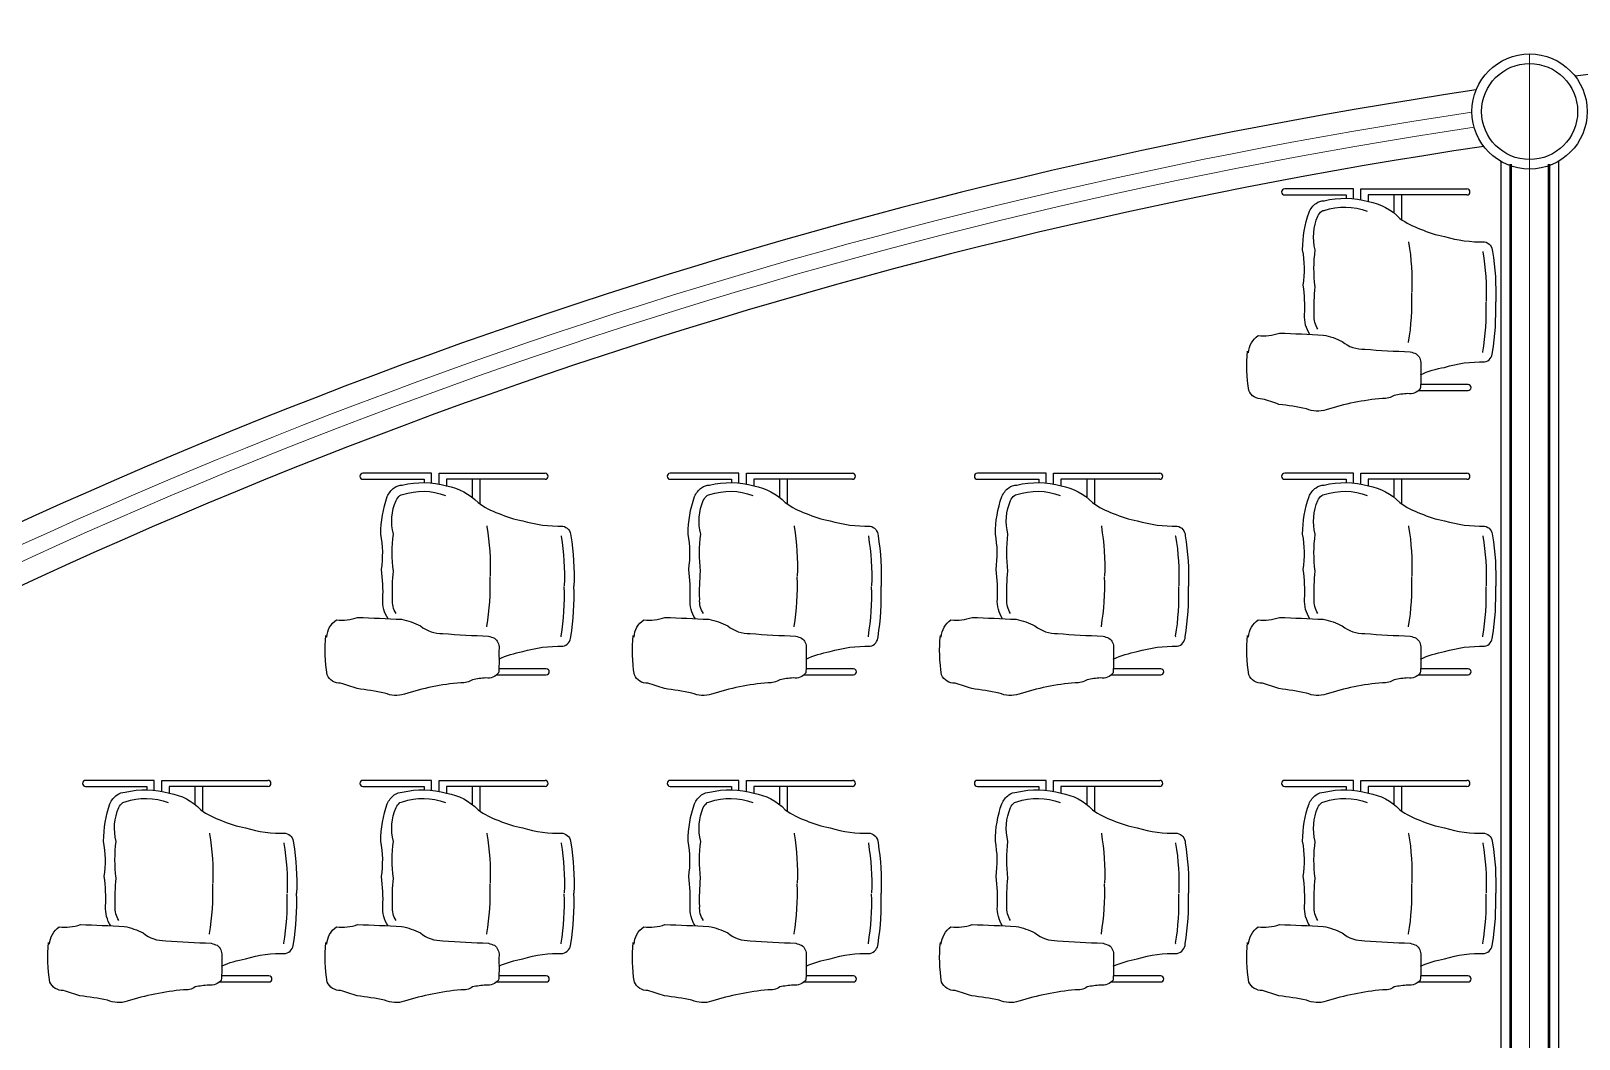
# Model space of a CAD drawing. Header units: millimetres. Extents: x 78.3 to 128, y 45 to 95.8.
# Drawn here: x 89.093 to 93.124, y 63.63 to 66.256 of the extents above; entities that cross this region are included whole.
import ezdxf

# ---------------------------------------------------------------- set-up
doc = ezdxf.new("R2010")
doc.units = ezdxf.units.MM
doc.header["$LTSCALE"] = 0.025
for name, color, linetype, lineweight in [('EJES', 7, 'Continuous', 0), ('MURO CARGA', 6, 'Continuous', 50), ('MURO DIVISORIO', 2, 'Continuous', 25), ('ventana', 4, 'Continuous', 15)]:
    doc.layers.add(name, color=color, linetype=linetype, lineweight=lineweight)

msp = doc.modelspace()

# ---------------------------------------------------------------- linework, layer by layer
for p, q in [((92.5361, 65.8442), (92.3573, 65.8442)), ((92.3573, 65.8285), (92.517, 65.8285)), ((92.517, 65.8285), (92.517, 65.8197)), ((92.5361, 65.8186), (92.5361, 65.8442)), ((92.5558, 65.8148), (92.5558, 65.8442)), ((92.5558, 65.8442), (92.8319, 65.8442)), ((92.5749, 65.8285), (92.5749, 65.8111)), ((92.8319, 65.8285), (92.5749, 65.8285)), ((92.6427, 65.7807), (92.6427, 65.8285)), ((92.6618, 65.8285), (92.6618, 65.7642)), ((92.7057, 65.3191), (92.8347, 65.3191)), ((92.8347, 65.3347), (92.7112, 65.3347)), ((90.1361, 65.1037), (89.9573, 65.1037)), ((90.1361, 65.0781), (90.1361, 65.1037)), ((90.1558, 65.0743), (90.1558, 65.1037)), ((90.1558, 65.1037), (90.4319, 65.1037)), ((90.9361, 65.1037), (90.7573, 65.1037)), ((90.9361, 65.0781), (90.9361, 65.1037)), ((90.9558, 65.1037), (91.2319, 65.1037)), ((90.9558, 65.0743), (90.9558, 65.1037)), ((91.7361, 65.1037), (91.5573, 65.1037)), ((91.7361, 65.0781), (91.7361, 65.1037)), ((91.7558, 65.1037), (92.0319, 65.1037)), ((91.7558, 65.0743), (91.7558, 65.1037)), ((92.5361, 65.1037), (92.3573, 65.1037)), ((92.5361, 65.0781), (92.5361, 65.1037)), ((92.5558, 65.1037), (92.8319, 65.1037)), ((92.5558, 65.0743), (92.5558, 65.1037)), ((89.9573, 65.088), (90.117, 65.088)), ((90.117, 65.088), (90.117, 65.0792)), ((90.1749, 65.088), (90.1749, 65.0706)), ((90.4319, 65.088), (90.1749, 65.088)), ((90.2427, 65.0402), (90.2427, 65.088)), ((90.2618, 65.088), (90.2618, 65.0237)), ((90.7573, 65.088), (90.917, 65.088)), ((90.917, 65.088), (90.917, 65.0792)), ((91.2319, 65.088), (90.9749, 65.088)), ((90.9749, 65.088), (90.9749, 65.0706)), ((91.0427, 65.0402), (91.0427, 65.088)), ((91.0618, 65.088), (91.0618, 65.0237)), ((91.5573, 65.088), (91.717, 65.088)), ((91.717, 65.088), (91.717, 65.0792)), ((92.0319, 65.088), (91.7749, 65.088)), ((91.7749, 65.088), (91.7749, 65.0706)), ((91.8427, 65.0402), (91.8427, 65.088)), ((91.8618, 65.088), (91.8618, 65.0237)), ((92.3573, 65.088), (92.517, 65.088)), ((92.517, 65.088), (92.517, 65.0792)), ((92.8319, 65.088), (92.5749, 65.088)), ((92.5749, 65.088), (92.5749, 65.0706)), ((92.6427, 65.0402), (92.6427, 65.088)), ((92.6618, 65.088), (92.6618, 65.0237)), ((90.3057, 64.5785), (90.4347, 64.5785)), ((90.4347, 64.5942), (90.3112, 64.5942)), ((91.1057, 64.5785), (91.2347, 64.5785)), ((91.2347, 64.5942), (91.1112, 64.5942)), ((91.9057, 64.5785), (92.0347, 64.5785)), ((92.0347, 64.5942), (91.9112, 64.5942)), ((92.7057, 64.5785), (92.8347, 64.5785)), ((92.8347, 64.5942), (92.7112, 64.5942)), ((89.4142, 64.3037), (89.2354, 64.3037)), ((89.4142, 64.2781), (89.4142, 64.3037)), ((89.4339, 64.2743), (89.4339, 64.3037)), ((89.4339, 64.3037), (89.71, 64.3037)), ((90.1361, 64.3037), (89.9573, 64.3037)), ((90.1361, 64.2781), (90.1361, 64.3037)), ((90.1558, 64.2743), (90.1558, 64.3037)), ((90.1558, 64.3037), (90.4319, 64.3037)), ((90.9361, 64.3037), (90.7573, 64.3037)), ((90.9361, 64.2781), (90.9361, 64.3037)), ((90.9558, 64.3037), (91.2319, 64.3037)), ((90.9558, 64.2743), (90.9558, 64.3037)), ((91.7361, 64.3037), (91.5573, 64.3037)), ((91.7361, 64.2781), (91.7361, 64.3037)), ((91.7558, 64.3037), (92.0319, 64.3037)), ((91.7558, 64.2743), (91.7558, 64.3037)), ((92.5361, 64.3037), (92.3573, 64.3037)), ((92.5361, 64.2781), (92.5361, 64.3037)), ((92.5558, 64.3037), (92.8319, 64.3037)), ((92.5558, 64.2743), (92.5558, 64.3037)), ((89.2354, 64.288), (89.3951, 64.288)), ((89.3951, 64.288), (89.3951, 64.2792)), ((89.453, 64.288), (89.453, 64.2706)), ((89.71, 64.288), (89.453, 64.288)), ((89.5208, 64.2402), (89.5208, 64.288)), ((89.5399, 64.288), (89.5399, 64.2237)), ((89.9573, 64.288), (90.117, 64.288)), ((90.117, 64.288), (90.117, 64.2792)), ((90.1749, 64.288), (90.1749, 64.2706)), ((90.4319, 64.288), (90.1749, 64.288)), ((90.2427, 64.2402), (90.2427, 64.288)), ((90.2618, 64.288), (90.2618, 64.2237)), ((90.7573, 64.288), (90.917, 64.288)), ((90.917, 64.288), (90.917, 64.2792)), ((91.2319, 64.288), (90.9749, 64.288)), ((90.9749, 64.288), (90.9749, 64.2706)), ((91.0427, 64.2402), (91.0427, 64.288)), ((91.0618, 64.288), (91.0618, 64.2237)), ((91.5573, 64.288), (91.717, 64.288)), ((91.717, 64.288), (91.717, 64.2792)), ((92.0319, 64.288), (91.7749, 64.288)), ((91.7749, 64.288), (91.7749, 64.2706)), ((91.8427, 64.2402), (91.8427, 64.288)), ((91.8618, 64.288), (91.8618, 64.2237)), ((92.3573, 64.288), (92.517, 64.288)), ((92.517, 64.288), (92.517, 64.2792)), ((92.8319, 64.288), (92.5749, 64.288)), ((92.5749, 64.288), (92.5749, 64.2706)), ((92.6427, 64.2402), (92.6427, 64.288)), ((92.6618, 64.288), (92.6618, 64.2237)), ((89.5838, 63.7785), (89.7128, 63.7785)), ((89.7128, 63.7942), (89.5894, 63.7942)), ((90.3057, 63.7785), (90.4347, 63.7785)), ((90.4347, 63.7942), (90.3112, 63.7942)), ((91.1057, 63.7785), (91.2347, 63.7785)), ((91.2347, 63.7942), (91.1112, 63.7942)), ((91.9057, 63.7785), (92.0347, 63.7785)), ((92.0347, 63.7942), (91.9112, 63.7942)), ((92.7057, 63.7785), (92.8347, 63.7785)), ((92.8347, 63.7942), (92.7112, 63.7942))]:
    msp.add_line(p, q)
for points in [[(92.4229, 65.4651, -0.165542), (92.4093, 65.5166, 0.043499), (92.4057, 65.5935, 0.0852), (92.404, 65.6857, -0.082739), (92.4207, 65.7832, -0.133526), (92.4391, 65.8064, -0.155802), (92.4599, 65.8133, -0.131433), (92.5753, 65.811, -0.160788), (92.6571, 65.7675, 0.07536), (92.711, 65.7397, 0.064651), (92.7735, 65.7205, 0.084312), (92.8778, 65.7066, -0.341764), (92.8985, 65.6815, -0.049343), (92.9067, 65.55, -0.049343)], [(92.4437, 65.4789, -0.170679), (92.4343, 65.516, -0.031849), (92.4366, 65.5894, -0.063424), (92.4368, 65.6853, -0.167217), (92.4436, 65.7733, -0.133526), (92.4539, 65.7862, -0.155802), (92.4602, 65.7883, -0.175553), (92.5725, 65.7861)], [(92.68, 65.7067, -0.228993), (92.68, 65.7054, -0.050372), (92.6884, 65.5761)], [(92.8733, 65.6815, -0.228993), (92.8734, 65.6801, -0.050372), (92.8817, 65.5509)], [(92.68, 65.4438, 0.228993), (92.68, 65.4451, 0.050372), (92.6884, 65.5743)], [(92.711, 65.3603, -0.064651), (92.7735, 65.3794, -0.084312), (92.8778, 65.3934, 0.341764), (92.8985, 65.4184, 0.049343), (92.9067, 65.55)], [(92.8733, 65.4185, 0.228993), (92.8734, 65.4198, 0.050372), (92.8817, 65.5491)], [(92.2633, 65.4176, -0.2305), (92.2885, 65.4625, 0.11995), (92.3436, 65.4687, -0.004768), (92.4579, 65.4636, -0.072269), (92.5072, 65.4466, 0.181677), (92.5658, 65.4266, 0.009929), (92.6843, 65.42, 0.023763), (92.6997, 65.4149, -0.252706), (92.7117, 65.3884, 0.005716), (92.7117, 65.3613, -0.032018), (92.7104, 65.3241, -0.272787), (92.6777, 65.3109, 0.034196), (92.6428, 65.3062, -0.178392), (92.612, 65.2985, 0.053612), (92.4653, 65.2689, -0.189603), (92.4139, 65.2716, 0.017636), (92.3424, 65.283, -0.03453)], [(92.3424, 65.283, 0.014681), (92.2992, 65.2969, -0.313294), (92.2641, 65.3189, -0.063852), (92.2608, 65.4217, -1.803795)], [(90.0229, 64.7245, -0.165542), (90.0093, 64.776, 0.043499), (90.0057, 64.8529, 0.0852), (90.004, 64.9452, -0.082739), (90.0207, 65.0427, -0.133526), (90.0391, 65.0658, -0.155802), (90.0599, 65.0728, -0.131433), (90.1753, 65.0704, -0.160788), (90.2571, 65.027, 0.07536), (90.311, 64.9991, 0.064651), (90.3735, 64.98, 0.084312), (90.4778, 64.966, -0.341764), (90.4985, 64.941, -0.049343), (90.5067, 64.8094, -0.049343)], [(90.0437, 64.7384, -0.170679), (90.0343, 64.7754, -0.031849), (90.0366, 64.8489, -0.063424), (90.0368, 64.9448, -0.167217), (90.0436, 65.0328, -0.133526), (90.0539, 65.0456, -0.155802), (90.0602, 65.0478, -0.175553), (90.1725, 65.0456)], [(90.8229, 64.7245, -0.165542), (90.8093, 64.776, 0.043499), (90.8057, 64.8529, 0.0852), (90.804, 64.9452, -0.082739), (90.8207, 65.0427, -0.133526), (90.8391, 65.0658, -0.155802), (90.8599, 65.0728, -0.131433), (90.9753, 65.0704, -0.160788), (91.0571, 65.027, 0.07536), (91.111, 64.9991, 0.064651), (91.1735, 64.98, 0.084312), (91.2778, 64.966, -0.341764), (91.2985, 64.941, -0.049343), (91.3067, 64.8094, -0.049343)], [(90.8437, 64.7384, -0.170679), (90.8343, 64.7754, -0.031849), (90.8366, 64.8489, -0.063424), (90.8368, 64.9448, -0.167217), (90.8436, 65.0328, -0.133526), (90.8539, 65.0456, -0.155802), (90.8602, 65.0478, -0.175553), (90.9725, 65.0456)], [(91.6229, 64.7245, -0.165542), (91.6093, 64.776, 0.043499), (91.6057, 64.8529, 0.0852), (91.604, 64.9452, -0.082739), (91.6207, 65.0427, -0.133526), (91.6391, 65.0658, -0.155802), (91.6599, 65.0728, -0.131433), (91.7753, 65.0704, -0.160788), (91.8571, 65.027, 0.07536), (91.911, 64.9991, 0.064651), (91.9735, 64.98, 0.084312), (92.0778, 64.966, -0.341764), (92.0985, 64.941, -0.049343), (92.1067, 64.8094, -0.049343)], [(91.6437, 64.7384, -0.170679), (91.6343, 64.7754, -0.031849), (91.6366, 64.8489, -0.063424), (91.6368, 64.9448, -0.167217), (91.6436, 65.0328, -0.133526), (91.6539, 65.0456, -0.155802), (91.6602, 65.0478, -0.175553), (91.7725, 65.0456)], [(92.4229, 64.7245, -0.165542), (92.4093, 64.776, 0.043499), (92.4057, 64.8529, 0.0852), (92.404, 64.9452, -0.082739), (92.4207, 65.0427, -0.133526), (92.4391, 65.0658, -0.155802), (92.4599, 65.0728, -0.131433), (92.5753, 65.0704, -0.160788), (92.6571, 65.027, 0.07536), (92.711, 64.9991, 0.064651), (92.7735, 64.98, 0.084312), (92.8778, 64.966, -0.341764), (92.8985, 64.941, -0.049343), (92.9067, 64.8094, -0.049343)], [(92.4437, 64.7384, -0.170679), (92.4343, 64.7754, -0.031849), (92.4366, 64.8489, -0.063424), (92.4368, 64.9448, -0.167217), (92.4436, 65.0328, -0.133526), (92.4539, 65.0456, -0.155802), (92.4602, 65.0478, -0.175553), (92.5725, 65.0456)], [(90.28, 64.9662, -0.228993), (90.28, 64.9648, -0.050372), (90.2884, 64.8356)], [(90.4733, 64.9409, -0.228993), (90.4734, 64.9396, -0.050372), (90.4817, 64.8103)], [(91.08, 64.9662, -0.228993), (91.08, 64.9648, -0.050372), (91.0884, 64.8356)], [(91.2733, 64.9409, -0.228993), (91.2734, 64.9396, -0.050372), (91.2817, 64.8103)], [(91.88, 64.9662, -0.228993), (91.88, 64.9648, -0.050372), (91.8884, 64.8356)], [(92.0733, 64.9409, -0.228993), (92.0734, 64.9396, -0.050372), (92.0817, 64.8103)], [(92.68, 64.9662, -0.228993), (92.68, 64.9648, -0.050372), (92.6884, 64.8356)], [(92.8733, 64.9409, -0.228993), (92.8734, 64.9396, -0.050372), (92.8817, 64.8103)], [(90.28, 64.7032, 0.228993), (90.28, 64.7045, 0.050372), (90.2884, 64.8338)], [(91.08, 64.7032, 0.228993), (91.08, 64.7045, 0.050372), (91.0884, 64.8338)], [(91.88, 64.7032, 0.228993), (91.88, 64.7045, 0.050372), (91.8884, 64.8338)], [(92.68, 64.7032, 0.228993), (92.68, 64.7045, 0.050372), (92.6884, 64.8338)], [(90.311, 64.6197, -0.064651), (90.3735, 64.6389, -0.084312), (90.4778, 64.6528, 0.341764), (90.4985, 64.6779, 0.049343), (90.5067, 64.8094)], [(90.4733, 64.6779, 0.228993), (90.4734, 64.6793, 0.050372), (90.4817, 64.8085)], [(91.111, 64.6197, -0.064651), (91.1735, 64.6389, -0.084312), (91.2778, 64.6528, 0.341764), (91.2985, 64.6779, 0.049343), (91.3067, 64.8094)], [(91.2733, 64.6779, 0.228993), (91.2734, 64.6793, 0.050372), (91.2817, 64.8085)], [(91.911, 64.6197, -0.064651), (91.9735, 64.6389, -0.084312), (92.0778, 64.6528, 0.341764), (92.0985, 64.6779, 0.049343), (92.1067, 64.8094)], [(92.0733, 64.6779, 0.228993), (92.0734, 64.6793, 0.050372), (92.0817, 64.8085)], [(92.711, 64.6197, -0.064651), (92.7735, 64.6389, -0.084312), (92.8778, 64.6528, 0.341764), (92.8985, 64.6779, 0.049343), (92.9067, 64.8094)], [(92.8733, 64.6779, 0.228993), (92.8734, 64.6793, 0.050372), (92.8817, 64.8085)], [(89.8633, 64.677, -0.2305), (89.8885, 64.7219, 0.11995), (89.9436, 64.7282, -0.004768), (90.0579, 64.7231, -0.072269), (90.1072, 64.7061, 0.181677), (90.1658, 64.686, 0.009929), (90.2843, 64.6795, 0.023763), (90.2997, 64.6743, -0.252706), (90.3117, 64.6479, 0.005716), (90.3117, 64.6207, -0.032018), (90.3104, 64.5836, -0.272787), (90.2777, 64.5703, 0.034196), (90.2428, 64.5656, -0.178392), (90.212, 64.5579, 0.053612), (90.0653, 64.5284, -0.189603), (90.0139, 64.5311, 0.017636), (89.9424, 64.5425, -0.03453)], [(90.6633, 64.677, -0.2305), (90.6885, 64.7219, 0.11995), (90.7436, 64.7282, -0.004768), (90.8579, 64.7231, -0.072269), (90.9072, 64.7061, 0.181677), (90.9658, 64.686, 0.009929), (91.0843, 64.6795, 0.023763), (91.0997, 64.6743, -0.252706), (91.1117, 64.6479, 0.005716), (91.1117, 64.6207, -0.032018), (91.1104, 64.5836, -0.272787), (91.0777, 64.5703, 0.034196), (91.0428, 64.5656, -0.178392), (91.012, 64.5579, 0.053612), (90.8653, 64.5284, -0.189603), (90.8139, 64.5311, 0.017636), (90.7424, 64.5425, -0.03453)], [(91.4633, 64.677, -0.2305), (91.4885, 64.7219, 0.11995), (91.5436, 64.7282, -0.004768), (91.6579, 64.7231, -0.072269), (91.7072, 64.7061, 0.181677), (91.7658, 64.686, 0.009929), (91.8843, 64.6795, 0.023763), (91.8997, 64.6743, -0.252706), (91.9117, 64.6479, 0.005716), (91.9117, 64.6207, -0.032018), (91.9104, 64.5836, -0.272787), (91.8777, 64.5703, 0.034196), (91.8428, 64.5656, -0.178392), (91.812, 64.5579, 0.053612), (91.6653, 64.5284, -0.189603), (91.6139, 64.5311, 0.017636), (91.5424, 64.5425, -0.03453)], [(92.2633, 64.677, -0.2305), (92.2885, 64.7219, 0.11995), (92.3436, 64.7282, -0.004768), (92.4579, 64.7231, -0.072269), (92.5072, 64.7061, 0.181677), (92.5658, 64.686, 0.009929), (92.6843, 64.6795, 0.023763), (92.6997, 64.6743, -0.252706), (92.7117, 64.6479, 0.005716), (92.7117, 64.6207, -0.032018), (92.7104, 64.5836, -0.272787), (92.6777, 64.5703, 0.034196), (92.6428, 64.5656, -0.178392), (92.612, 64.5579, 0.053612), (92.4653, 64.5284, -0.189603), (92.4139, 64.5311, 0.017636), (92.3424, 64.5425, -0.03453)], [(89.9424, 64.5425, 0.014681), (89.8992, 64.5564, -0.313294), (89.8641, 64.5784, -0.063852), (89.8608, 64.6811, -1.803795)], [(90.7424, 64.5425, 0.014681), (90.6992, 64.5564, -0.313294), (90.6641, 64.5784, -0.063852), (90.6608, 64.6811, -1.803795)], [(91.5424, 64.5425, 0.014681), (91.4992, 64.5564, -0.313294), (91.4641, 64.5784, -0.063852), (91.4608, 64.6811, -1.803795)], [(92.3424, 64.5425, 0.014681), (92.2992, 64.5564, -0.313294), (92.2641, 64.5784, -0.063852), (92.2608, 64.6811, -1.803795)], [(89.301, 63.9245, -0.165542), (89.2874, 63.976, 0.043499), (89.2838, 64.0529, 0.0852), (89.2821, 64.1452, -0.082739), (89.2988, 64.2427, -0.133526), (89.3173, 64.2658, -0.155802), (89.338, 64.2728, -0.131433), (89.4534, 64.2704, -0.160788), (89.5352, 64.227, 0.07536), (89.5891, 64.1991, 0.064651), (89.6517, 64.18, 0.084312), (89.7559, 64.166, -0.341764), (89.7766, 64.141, -0.049343), (89.7848, 64.0094, -0.049343)], [(89.3218, 63.9384, -0.170679), (89.3124, 63.9754, -0.031849), (89.3147, 64.0489, -0.063424), (89.3149, 64.1448, -0.167217), (89.3217, 64.2328, -0.133526), (89.332, 64.2456, -0.155802), (89.3383, 64.2478, -0.175553), (89.4506, 64.2456)], [(90.0229, 63.9245, -0.165542), (90.0093, 63.976, 0.043499), (90.0057, 64.0529, 0.0852), (90.004, 64.1452, -0.082739), (90.0207, 64.2427, -0.133526), (90.0391, 64.2658, -0.155802), (90.0599, 64.2728, -0.131433), (90.1753, 64.2704, -0.160788), (90.2571, 64.227, 0.07536), (90.311, 64.1991, 0.064651), (90.3735, 64.18, 0.084312), (90.4778, 64.166, -0.341764), (90.4985, 64.141, -0.049343), (90.5067, 64.0094, -0.049343)], [(90.0437, 63.9384, -0.170679), (90.0343, 63.9754, -0.031849), (90.0366, 64.0489, -0.063424), (90.0368, 64.1448, -0.167217), (90.0436, 64.2328, -0.133526), (90.0539, 64.2456, -0.155802), (90.0602, 64.2478, -0.175553), (90.1725, 64.2456)], [(90.8229, 63.9245, -0.165542), (90.8093, 63.976, 0.043499), (90.8057, 64.0529, 0.0852), (90.804, 64.1452, -0.082739), (90.8207, 64.2427, -0.133526), (90.8391, 64.2658, -0.155802), (90.8599, 64.2728, -0.131433), (90.9753, 64.2704, -0.160788), (91.0571, 64.227, 0.07536), (91.111, 64.1991, 0.064651), (91.1735, 64.18, 0.084312), (91.2778, 64.166, -0.341764), (91.2985, 64.141, -0.049343), (91.3067, 64.0094, -0.049343)], [(90.8437, 63.9384, -0.170679), (90.8343, 63.9754, -0.031849), (90.8366, 64.0489, -0.063424), (90.8368, 64.1448, -0.167217), (90.8436, 64.2328, -0.133526), (90.8539, 64.2456, -0.155802), (90.8602, 64.2478, -0.175553), (90.9725, 64.2456)], [(91.6229, 63.9245, -0.165542), (91.6093, 63.976, 0.043499), (91.6057, 64.0529, 0.0852), (91.604, 64.1452, -0.082739), (91.6207, 64.2427, -0.133526), (91.6391, 64.2658, -0.155802), (91.6599, 64.2728, -0.131433), (91.7753, 64.2704, -0.160788), (91.8571, 64.227, 0.07536), (91.911, 64.1991, 0.064651), (91.9735, 64.18, 0.084312), (92.0778, 64.166, -0.341764), (92.0985, 64.141, -0.049343), (92.1067, 64.0094, -0.049343)], [(91.6437, 63.9384, -0.170679), (91.6343, 63.9754, -0.031849), (91.6366, 64.0489, -0.063424), (91.6368, 64.1448, -0.167217), (91.6436, 64.2328, -0.133526), (91.6539, 64.2456, -0.155802), (91.6602, 64.2478, -0.175553), (91.7725, 64.2456)], [(92.4229, 63.9245, -0.165542), (92.4093, 63.976, 0.043499), (92.4057, 64.0529, 0.0852), (92.404, 64.1452, -0.082739), (92.4207, 64.2427, -0.133526), (92.4391, 64.2658, -0.155802), (92.4599, 64.2728, -0.131433), (92.5753, 64.2704, -0.160788), (92.6571, 64.227, 0.07536), (92.711, 64.1991, 0.064651), (92.7735, 64.18, 0.084312), (92.8778, 64.166, -0.341764), (92.8985, 64.141, -0.049343), (92.9067, 64.0094, -0.049343)], [(92.4437, 63.9384, -0.170679), (92.4343, 63.9754, -0.031849), (92.4366, 64.0489, -0.063424), (92.4368, 64.1448, -0.167217), (92.4436, 64.2328, -0.133526), (92.4539, 64.2456, -0.155802), (92.4602, 64.2478, -0.175553), (92.5725, 64.2456)], [(89.5581, 64.1662, -0.228993), (89.5581, 64.1648, -0.050372), (89.5665, 64.0356)], [(89.7514, 64.1409, -0.228993), (89.7515, 64.1396, -0.050372), (89.7598, 64.0103)], [(90.28, 64.1662, -0.228993), (90.28, 64.1648, -0.050372), (90.2884, 64.0356)], [(90.4733, 64.1409, -0.228993), (90.4734, 64.1396, -0.050372), (90.4817, 64.0103)], [(91.08, 64.1662, -0.228993), (91.08, 64.1648, -0.050372), (91.0884, 64.0356)], [(91.2733, 64.1409, -0.228993), (91.2734, 64.1396, -0.050372), (91.2817, 64.0103)], [(91.88, 64.1662, -0.228993), (91.88, 64.1648, -0.050372), (91.8884, 64.0356)], [(92.0733, 64.1409, -0.228993), (92.0734, 64.1396, -0.050372), (92.0817, 64.0103)], [(92.68, 64.1662, -0.228993), (92.68, 64.1648, -0.050372), (92.6884, 64.0356)], [(92.8733, 64.1409, -0.228993), (92.8734, 64.1396, -0.050372), (92.8817, 64.0103)], [(89.5581, 63.9032, 0.228993), (89.5581, 63.9045, 0.050372), (89.5665, 64.0338)], [(89.5891, 63.8197, -0.064651), (89.6517, 63.8389, -0.084312), (89.7559, 63.8528, 0.341764), (89.7766, 63.8779, 0.049343), (89.7848, 64.0094)], [(89.7514, 63.8779, 0.228993), (89.7515, 63.8793, 0.050372), (89.7598, 64.0085)], [(90.28, 63.9032, 0.228993), (90.28, 63.9045, 0.050372), (90.2884, 64.0338)], [(90.311, 63.8197, -0.064651), (90.3735, 63.8389, -0.084312), (90.4778, 63.8528, 0.341764), (90.4985, 63.8779, 0.049343), (90.5067, 64.0094)], [(90.4733, 63.8779, 0.228993), (90.4734, 63.8793, 0.050372), (90.4817, 64.0085)], [(91.08, 63.9032, 0.228993), (91.08, 63.9045, 0.050372), (91.0884, 64.0338)], [(91.111, 63.8197, -0.064651), (91.1735, 63.8389, -0.084312), (91.2778, 63.8528, 0.341764), (91.2985, 63.8779, 0.049343), (91.3067, 64.0094)], [(91.2733, 63.8779, 0.228993), (91.2734, 63.8793, 0.050372), (91.2817, 64.0085)], [(91.88, 63.9032, 0.228993), (91.88, 63.9045, 0.050372), (91.8884, 64.0338)], [(91.911, 63.8197, -0.064651), (91.9735, 63.8389, -0.084312), (92.0778, 63.8528, 0.341764), (92.0985, 63.8779, 0.049343), (92.1067, 64.0094)], [(92.0733, 63.8779, 0.228993), (92.0734, 63.8793, 0.050372), (92.0817, 64.0085)], [(92.68, 63.9032, 0.228993), (92.68, 63.9045, 0.050372), (92.6884, 64.0338)], [(92.711, 63.8197, -0.064651), (92.7735, 63.8389, -0.084312), (92.8778, 63.8528, 0.341764), (92.8985, 63.8779, 0.049343), (92.9067, 64.0094)], [(92.8733, 63.8779, 0.228993), (92.8734, 63.8793, 0.050372), (92.8817, 64.0085)], [(89.1414, 63.877, -0.2305), (89.1666, 63.9219, 0.11995), (89.2217, 63.9282, -0.004768), (89.336, 63.9231, -0.072269), (89.3853, 63.9061, 0.181677), (89.4439, 63.886, 0.009929), (89.5624, 63.8795, 0.023763), (89.5778, 63.8743, -0.252706), (89.5898, 63.8479, 0.005716), (89.5898, 63.8207, -0.032018), (89.5885, 63.7836, -0.272787), (89.5558, 63.7703, 0.034196), (89.521, 63.7656, -0.178392), (89.4901, 63.7579, 0.053612), (89.3434, 63.7284, -0.189603), (89.2921, 63.7311, 0.017636), (89.2205, 63.7425, -0.03453)], [(89.8633, 63.877, -0.2305), (89.8885, 63.9219, 0.11995), (89.9436, 63.9282, -0.004768), (90.0579, 63.9231, -0.072269), (90.1072, 63.9061, 0.181677), (90.1658, 63.886, 0.009929), (90.2843, 63.8795, 0.023763), (90.2997, 63.8743, -0.252706), (90.3117, 63.8479, 0.005716), (90.3117, 63.8207, -0.032018), (90.3104, 63.7836, -0.272787), (90.2777, 63.7703, 0.034196), (90.2428, 63.7656, -0.178392), (90.212, 63.7579, 0.053612), (90.0653, 63.7284, -0.189603), (90.0139, 63.7311, 0.017636), (89.9424, 63.7425, -0.03453)], [(90.6633, 63.877, -0.2305), (90.6885, 63.9219, 0.11995), (90.7436, 63.9282, -0.004768), (90.8579, 63.9231, -0.072269), (90.9072, 63.9061, 0.181677), (90.9658, 63.886, 0.009929), (91.0843, 63.8795, 0.023763), (91.0997, 63.8743, -0.252706), (91.1117, 63.8479, 0.005716), (91.1117, 63.8207, -0.032018), (91.1104, 63.7836, -0.272787), (91.0777, 63.7703, 0.034196), (91.0428, 63.7656, -0.178392), (91.012, 63.7579, 0.053612), (90.8653, 63.7284, -0.189603), (90.8139, 63.7311, 0.017636), (90.7424, 63.7425, -0.03453)], [(91.4633, 63.877, -0.2305), (91.4885, 63.9219, 0.11995), (91.5436, 63.9282, -0.004768), (91.6579, 63.9231, -0.072269), (91.7072, 63.9061, 0.181677), (91.7658, 63.886, 0.009929), (91.8843, 63.8795, 0.023763), (91.8997, 63.8743, -0.252706), (91.9117, 63.8479, 0.005716), (91.9117, 63.8207, -0.032018), (91.9104, 63.7836, -0.272787), (91.8777, 63.7703, 0.034196), (91.8428, 63.7656, -0.178392), (91.812, 63.7579, 0.053612), (91.6653, 63.7284, -0.189603), (91.6139, 63.7311, 0.017636), (91.5424, 63.7425, -0.03453)], [(92.2633, 63.877, -0.2305), (92.2885, 63.9219, 0.11995), (92.3436, 63.9282, -0.004768), (92.4579, 63.9231, -0.072269), (92.5072, 63.9061, 0.181677), (92.5658, 63.886, 0.009929), (92.6843, 63.8795, 0.023763), (92.6997, 63.8743, -0.252706), (92.7117, 63.8479, 0.005716), (92.7117, 63.8207, -0.032018), (92.7104, 63.7836, -0.272787), (92.6777, 63.7703, 0.034196), (92.6428, 63.7656, -0.178392), (92.612, 63.7579, 0.053612), (92.4653, 63.7284, -0.189603), (92.4139, 63.7311, 0.017636), (92.3424, 63.7425, -0.03453)], [(89.2205, 63.7425, 0.014681), (89.1773, 63.7564, -0.313294), (89.1422, 63.7784, -0.063852), (89.1389, 63.8811, -1.803795)], [(89.9424, 63.7425, 0.014681), (89.8992, 63.7564, -0.313294), (89.8641, 63.7784, -0.063852), (89.8608, 63.8811, -1.803795)], [(90.7424, 63.7425, 0.014681), (90.6992, 63.7564, -0.313294), (90.6641, 63.7784, -0.063852), (90.6608, 63.8811, -1.803795)], [(91.5424, 63.7425, 0.014681), (91.4992, 63.7564, -0.313294), (91.4641, 63.7784, -0.063852), (91.4608, 63.8811, -1.803795)], [(92.3424, 63.7425, 0.014681), (92.2992, 63.7564, -0.313294), (92.2641, 63.7784, -0.063852), (92.2608, 63.8811, -1.803795)]]:
    msp.add_lwpolyline(points, format="xyb")
at = {"color": 3}
for radius in [0.15, 0.125]:
    msp.add_circle((92.995, 66.0458), radius, dxfattribs=at)
for centre, start, end in [((92.3573, 65.8364), 90, 270), ((92.8319, 65.8364), 270, 90), ((92.8347, 65.3269), 270, 90), ((89.9573, 65.0958), 90, 270), ((90.4319, 65.0958), 270, 90), ((90.7573, 65.0958), 90, 270), ((91.2319, 65.0958), 270, 90), ((91.5573, 65.0958), 90, 270), ((92.0319, 65.0958), 270, 90), ((92.3573, 65.0958), 90, 270), ((92.8319, 65.0958), 270, 90), ((90.4347, 64.5864), 270, 90), ((91.2347, 64.5864), 270, 90), ((92.0347, 64.5864), 270, 90), ((92.8347, 64.5864), 270, 90), ((89.2354, 64.2958), 90, 270), ((89.71, 64.2958), 270, 90), ((89.9573, 64.2958), 90, 270), ((90.4319, 64.2958), 270, 90), ((90.7573, 64.2958), 90, 270), ((91.2319, 64.2958), 270, 90), ((91.5573, 64.2958), 90, 270), ((92.0319, 64.2958), 270, 90), ((92.3573, 64.2958), 90, 270), ((92.8319, 64.2958), 270, 90), ((89.7128, 63.7864), 270, 90), ((90.4347, 63.7864), 270, 90), ((91.2347, 63.7864), 270, 90), ((92.0347, 63.7864), 270, 90), ((92.8347, 63.7864), 270, 90)]:
    msp.add_arc(centre, 0.00783, start, end)
at = {"layer": 'EJES'}
msp.add_line((92.995, 66.1958), (92.995, 61.304), dxfattribs=at)
at = {"layer": 'MURO CARGA'}
for p, q in [((92.945, 65.9083), (92.945, 61.304)), ((93.045, 65.9083), (93.045, 61.304))]:
    msp.add_line(p, q, dxfattribs=at)
at = {"layer": 'MURO DIVISORIO'}
for p, q in [((92.92, 65.9159), (92.92, 61.2839)), ((93.07, 65.9159), (93.07, 61.2839))]:
    msp.add_line(p, q, dxfattribs=at)
for centre, radius, start, end in [((94.9296, 52.1814), 14.0742, 86.47459, 97.41455), ((94.9296, 52.1814), 14.0742, 98.4724, 119.39672), ((94.9216, 52.2386), 13.868, 98.48353, 119.27685)]:
    msp.add_arc(centre, radius, start, end, dxfattribs=at)
at = {"layer": 'ventana'}
for radius, start, end in [(14.0471, 98.55312, 119.18835), (14.0071, 98.55399, 119.13963)]:
    msp.add_arc((94.9342, 52.1534), radius, start, end, dxfattribs=at)

doc.saveas('drawing.dxf')
